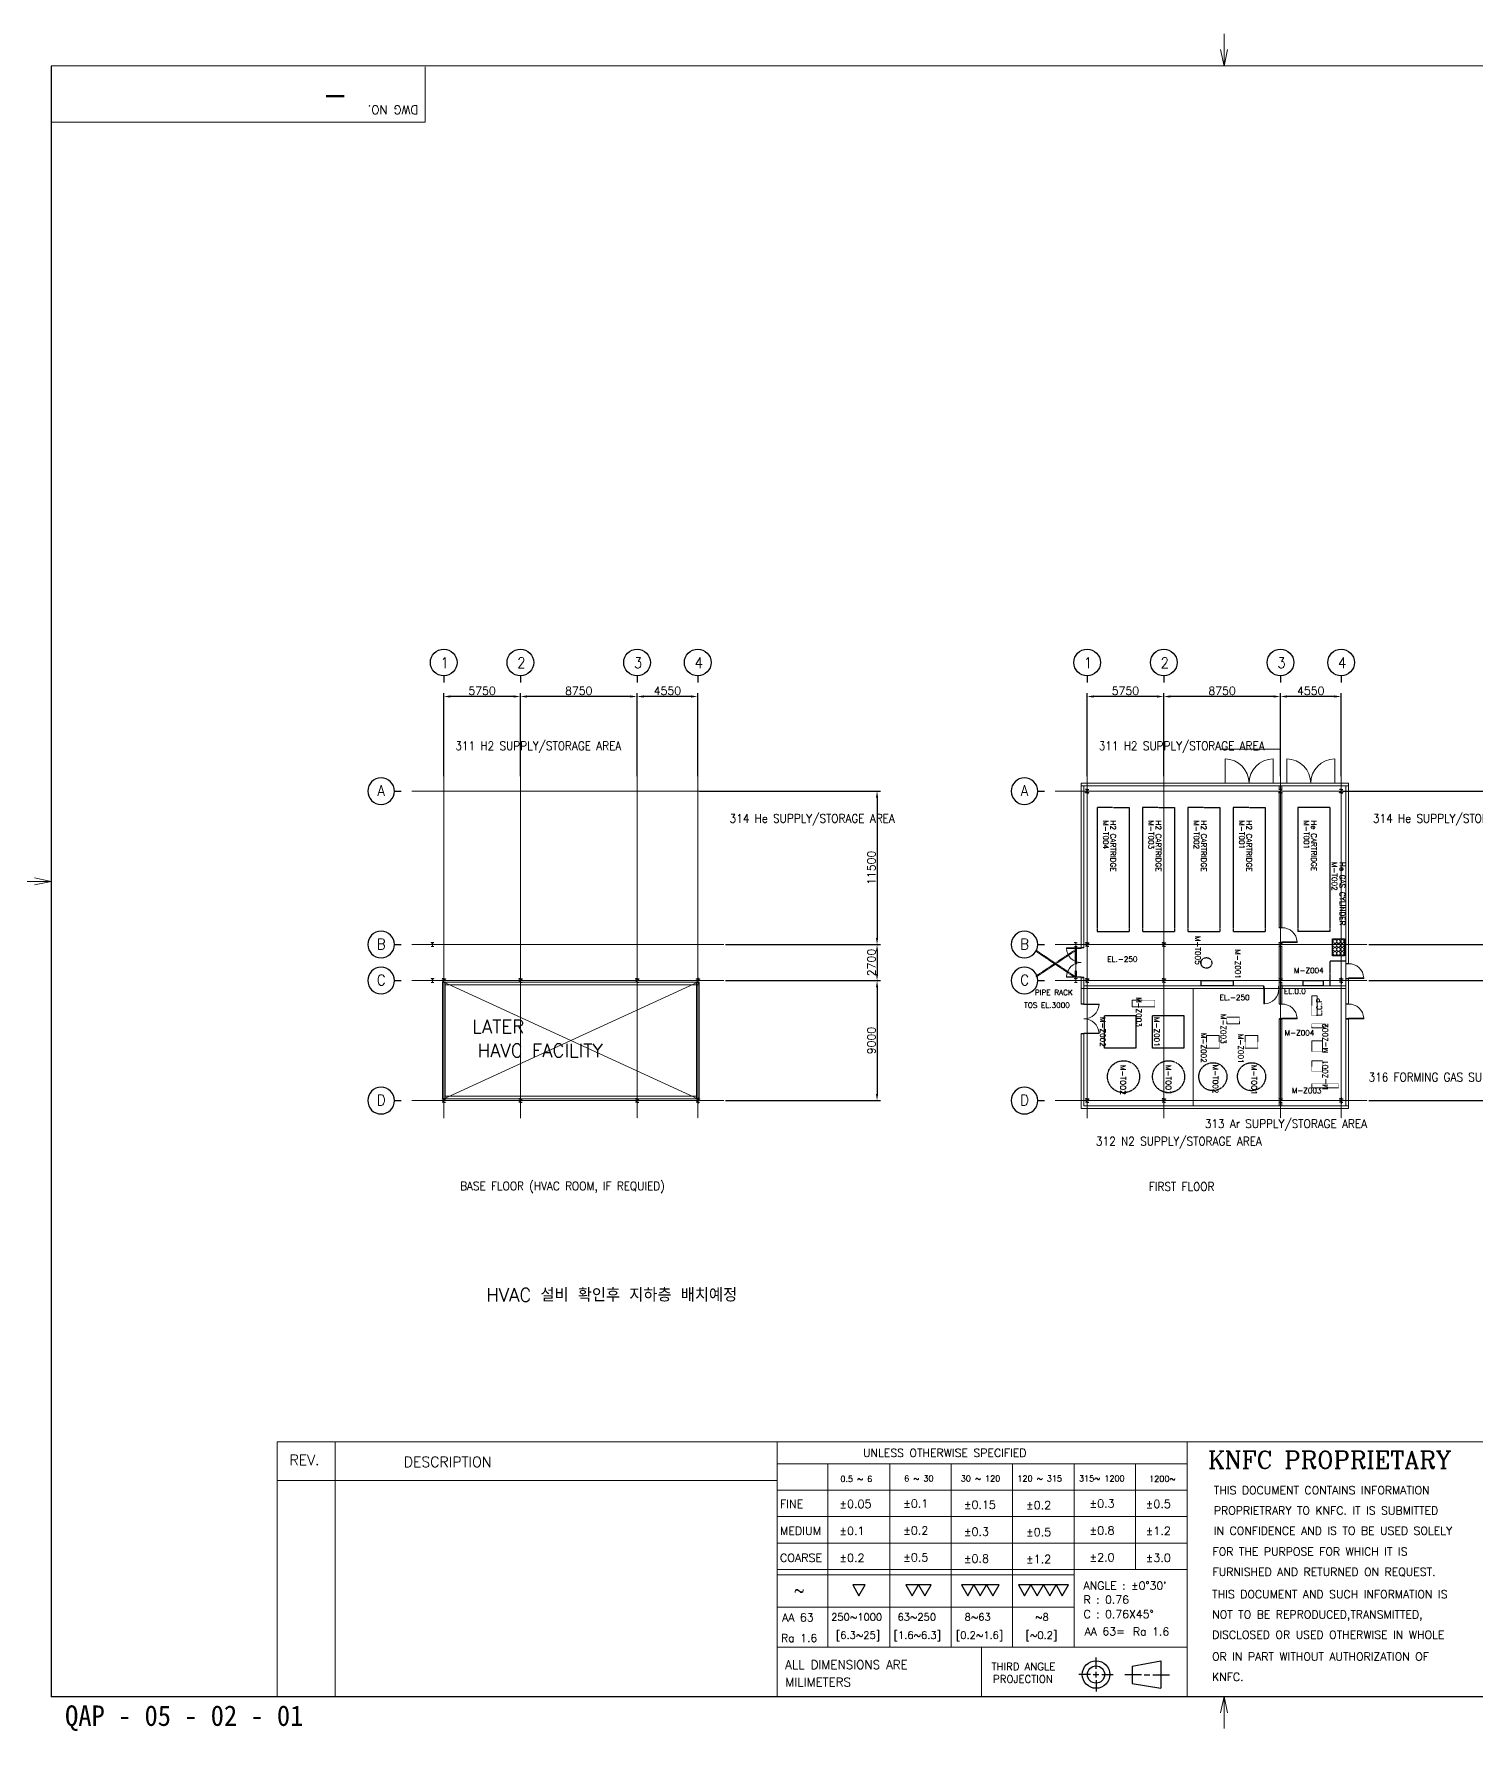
# Model space of a CAD drawing. Extents: x -59767 to 1106559, y -1290 to 1129522.
# Drawn here: x 759995 to 868146, y 1000614 to 1127834 of the extents above; entities that cross this region are included whole.
import ezdxf
from ezdxf.enums import TextEntityAlignment as Align

# ---------------------------------------------------------------- set-up
doc = ezdxf.new("R2010")
doc.units = 0
for name, pattern in [('CENTER', [2, 1.25, -0.25, 0.25, -0.25]), ('HID', [3, 2, -1]), ('HIDDEN', [0.375, 0.25, -0.125]), ('MAT2', [15, 5, -1, 1, -1, 1, -1, 5]), ('PHANTOM', [2.5, 1.25, -0.25, 0.25, -0.25, 0.25, -0.25]), ('PHANTOMX2', [5, 2.5, -0.5, 0.5, -0.5, 0.5, -0.5])]:
    doc.linetypes.add(name, pattern=pattern)
doc.layers.get('0').update_dxf_attribs({"linetype": 'CONTINUOUS', "lineweight": 9})
doc.layers.get('Defpoints').update_dxf_attribs({"linetype": 'CONTINUOUS', "lineweight": 9})
for name, color, linetype in [('1', 2, 'CONTINUOUS'), ('15', 1, 'CONTINUOUS'), ('7', 7, 'CONTINUOUS'), ('ELE', 7, 'CONTINUOUS'), ('HAND', 7, 'PHANTOM'), ('HATCH', 6, 'CONTINUOUS'), ('MARK', 2, 'MAT2'), ('SYMBOL', 7, 'CONTINUOUS'), ('Y', 2, 'CONTINUOUS')]:
    doc.layers.add(name, color=color, linetype=linetype)
for name, color, linetype, lineweight in [('CEN', 1, 'CENTER', 5), ('TEXT', 3, 'CONTINUOUS', 9), ('WALL', 7, 'CONTINUOUS', 9), ('WALL_200', 3, 'CONTINUOUS', 9), ('가상선', 252, 'PHANTOM', 9), ('외형선', 3, 'CONTINUOUS', 9), ('중간선', 5, 'CONTINUOUS', 9), ('치수선', 6, 'CONTINUOUS', 9)]:
    doc.layers.add(name, color=color, linetype=linetype, lineweight=lineweight)
doc.styles.add('ROMANC', font='romanc.shx', dxfattribs={"bigfont": 'whtgtxt.shx'})
doc.styles.add('ROMANS', font='romans.shx', dxfattribs={"bigfont": 'whgtxt.shx'})
doc.styles.get("Standard").update_dxf_attribs({"font": 'romans.shx', "bigfont": 'whtgtxt.shx'})
doc.styles.add('굴림체', font='')
doc.styles.get('굴림체').set_extended_font_data('GulimChe')
doc.dimstyles.new('ISO-25', dxfattribs={"dimscale": 200, "dimtxt": 3, "dimasz": 2.5, "dimexe": 1.25, "dimexo": 0.625, "dimtad": 1, "dimdec": 0, "dimdsep": 46, "dimtxsty": 'Standard', "dimcen": 2.5, "dimadec": 0, "dimazin": 0, "dimtp": 0.1, "dimtm": 0.1, "dimtfac": 0.6, "dimtdec": 0, "dimtmove": 0, "dimatfit": 3, "dimfxl": 1, "dimtvp": 1, "dimtolj": 1, "dimarcsym": 0})

# ---------------------------------------------------------------- blocks, each defined once
blk = doc.blocks.new('H25')
at = {"color": 3}
for p, q in [((-125, 0), (-125, 125)), ((-125, 125), (-111, 125)), ((-125, 0), (-125, -125)), ((-111, 21), (-111, 125)), ((-95, 5), (0, 5)), ((95, 5), (0, 5)), ((111, 21), (111, 125)), ((125, 125), (111, 125)), ((125, 0), (125, 125)), ((125, 0), (125, -125)), ((-125, -125), (-111, -125)), ((-111, -21), (-111, -125)), ((-95, -5), (0, -5)), ((95, -5), (0, -5)), ((111, -21), (111, -125)), ((125, -125), (111, -125))]:
    blk.add_line(p, q, dxfattribs=at)
for centre, start, end in [((-95, 21), 180, 270), ((95, 21), 270, 0), ((-95, -21), 90, 180), ((95, -21), 0, 90)]:
    blk.add_arc(centre, 16, start, end, dxfattribs=at)
blk = doc.blocks.new('BUBBLE')
blk.add_line((0, -600), (0, -900))
blk.add_circle((0, 0), 600)
blk = doc.blocks.new('*D664')
at = {"layer": 'Defpoints', "color": 0}
for p in [(838973, 1078166), (838973, 1072074), (844723, 1072074)]:
    blk.add_point(p, dxfattribs=at)
at = {"layer": '치수선', "color": 0, "lineweight": -2}
for p, q in [((838973, 1072199), (838973, 1078416)), ((844223, 1078166), (839473, 1078166)), ((844723, 1072199), (844723, 1078416))]:
    blk.add_line(p, q, dxfattribs=at)
at = {"layer": '치수선', "color": 0}
for points in [[(839473, 1078250), (839473, 1078083), (838973, 1078166)], [(844223, 1078083), (844223, 1078250), (844723, 1078166)]]:
    blk.add_solid(points, dxfattribs=at)
at = {"layer": '치수선', "color": 0, "insert": (841848, 1078591), "char_height": 600, "attachment_point": 5}
blk.add_mtext('\\A1;5750', dxfattribs=at)
blk = doc.blocks.new('*D665')
at = {"layer": 'Defpoints', "color": 0}
for p in [(844723, 1078166), (844723, 1072074), (853473, 1072074)]:
    blk.add_point(p, dxfattribs=at)
at = {"layer": '치수선', "color": 0, "lineweight": -2}
for p, q in [((844723, 1072199), (844723, 1078416)), ((852973, 1078166), (845223, 1078166)), ((853473, 1072199), (853473, 1078416))]:
    blk.add_line(p, q, dxfattribs=at)
at = {"layer": '치수선', "color": 0}
for points in [[(845223, 1078250), (845223, 1078083), (844723, 1078166)], [(852973, 1078083), (852973, 1078250), (853473, 1078166)]]:
    blk.add_solid(points, dxfattribs=at)
at = {"layer": '치수선', "color": 0, "insert": (849098, 1078591), "char_height": 600, "attachment_point": 5}
blk.add_mtext('\\A1;8750', dxfattribs=at)
blk = doc.blocks.new('*D666')
at = {"layer": 'Defpoints', "color": 0}
for p in [(853473, 1078166), (853473, 1072074), (858023, 1072074)]:
    blk.add_point(p, dxfattribs=at)
at = {"layer": '치수선', "color": 0, "lineweight": -2}
for p, q in [((853473, 1072199), (853473, 1078416)), ((857523, 1078166), (853973, 1078166)), ((858023, 1072199), (858023, 1078416))]:
    blk.add_line(p, q, dxfattribs=at)
at = {"layer": '치수선', "color": 0}
for points in [[(853973, 1078250), (853973, 1078083), (853473, 1078166)], [(857523, 1078083), (857523, 1078250), (858023, 1078166)]]:
    blk.add_solid(points, dxfattribs=at)
at = {"layer": '치수선', "color": 0, "insert": (855748, 1078591), "char_height": 600, "attachment_point": 5}
blk.add_mtext('\\A1;4550', dxfattribs=at)
blk = doc.blocks.new('*D667')
at = {"layer": 'Defpoints', "color": 0}
for p in [(858028, 1071073), (859972, 1059574), (871473, 1059574)]:
    blk.add_point(p, dxfattribs=at)
at = {"layer": '치수선', "color": 0, "lineweight": -2}
for p, q in [((858153, 1071073), (871723, 1071073)), ((871473, 1070573), (871473, 1060074)), ((860097, 1059574), (871723, 1059574))]:
    blk.add_line(p, q, dxfattribs=at)
at = {"layer": '치수선', "color": 0}
for points in [[(871556, 1070573), (871389, 1070573), (871473, 1071073)], [(871389, 1060074), (871556, 1060074), (871473, 1059574)]]:
    blk.add_solid(points, dxfattribs=at)
at = {"layer": '치수선', "color": 0, "insert": (871048, 1065323), "char_height": 600, "attachment_point": 5, "rotation": 90}
blk.add_mtext('\\A1;11500', dxfattribs=at)
blk = doc.blocks.new('*D668')
at = {"layer": 'Defpoints', "color": 0}
for p in [(859972, 1059574), (859972, 1056874), (871473, 1056874)]:
    blk.add_point(p, dxfattribs=at)
at = {"layer": '치수선', "color": 0, "lineweight": -2}
for p, q in [((860097, 1059574), (871723, 1059574)), ((871473, 1059074), (871473, 1057374)), ((860097, 1056874), (871723, 1056874))]:
    blk.add_line(p, q, dxfattribs=at)
at = {"layer": '치수선', "color": 0}
for points in [[(871556, 1059074), (871389, 1059074), (871473, 1059574)], [(871389, 1057374), (871556, 1057374), (871473, 1056874)]]:
    blk.add_solid(points, dxfattribs=at)
at = {"layer": '치수선', "color": 0, "insert": (871048, 1058224), "char_height": 600, "attachment_point": 5, "rotation": 90}
blk.add_mtext('\\A1;2700', dxfattribs=at)
blk = doc.blocks.new('*D669')
at = {"layer": 'Defpoints', "color": 0}
for p in [(859972, 1056874), (859972, 1047873), (871473, 1047873)]:
    blk.add_point(p, dxfattribs=at)
at = {"layer": '치수선', "color": 0, "lineweight": -2}
for p, q in [((860097, 1056874), (871723, 1056874)), ((871473, 1056374), (871473, 1048373)), ((860097, 1047873), (871723, 1047873))]:
    blk.add_line(p, q, dxfattribs=at)
at = {"layer": '치수선', "color": 0}
for points in [[(871556, 1056374), (871389, 1056374), (871473, 1056874)], [(871389, 1048373), (871556, 1048373), (871473, 1047873)]]:
    blk.add_solid(points, dxfattribs=at)
at = {"layer": '치수선', "color": 0, "insert": (871048, 1052373), "char_height": 600, "attachment_point": 5, "rotation": 90}
blk.add_mtext('\\A1;9000', dxfattribs=at)
blk = doc.blocks.new('31')
blk.add_lwpolyline([(0, 0), (1.73, 3), (-1.73, 3)], close=True)
blk = doc.blocks.new('*D676')
at = {"layer": 'Defpoints', "color": 0}
for p in [(790725, 1078166), (790725, 1072074), (796475, 1072074)]:
    blk.add_point(p, dxfattribs=at)
at = {"layer": '치수선', "color": 0, "lineweight": -2}
for p, q in [((790725, 1072199), (790725, 1078416)), ((795975, 1078166), (791225, 1078166)), ((796475, 1072199), (796475, 1078416))]:
    blk.add_line(p, q, dxfattribs=at)
at = {"layer": '치수선', "color": 0}
for points in [[(791225, 1078250), (791225, 1078083), (790725, 1078166)], [(795975, 1078083), (795975, 1078250), (796475, 1078166)]]:
    blk.add_solid(points, dxfattribs=at)
at = {"layer": '치수선', "color": 0, "insert": (793600, 1078591), "char_height": 600, "attachment_point": 5}
blk.add_mtext('\\A1;5750', dxfattribs=at)
blk = doc.blocks.new('*D677')
at = {"layer": 'Defpoints', "color": 0}
for p in [(796475, 1078166), (796475, 1072074), (805225, 1072074)]:
    blk.add_point(p, dxfattribs=at)
at = {"layer": '치수선', "color": 0, "lineweight": -2}
for p, q in [((796475, 1072199), (796475, 1078416)), ((804725, 1078166), (796975, 1078166)), ((805225, 1072199), (805225, 1078416))]:
    blk.add_line(p, q, dxfattribs=at)
at = {"layer": '치수선', "color": 0}
for points in [[(796975, 1078250), (796975, 1078083), (796475, 1078166)], [(804725, 1078083), (804725, 1078250), (805225, 1078166)]]:
    blk.add_solid(points, dxfattribs=at)
at = {"layer": '치수선', "color": 0, "insert": (800850, 1078591), "char_height": 600, "attachment_point": 5}
blk.add_mtext('\\A1;8750', dxfattribs=at)
blk = doc.blocks.new('*D678')
at = {"layer": 'Defpoints', "color": 0}
for p in [(805225, 1078166), (805225, 1072074), (809775, 1072074)]:
    blk.add_point(p, dxfattribs=at)
at = {"layer": '치수선', "color": 0, "lineweight": -2}
for p, q in [((805225, 1072199), (805225, 1078416)), ((809275, 1078166), (805725, 1078166)), ((809775, 1072199), (809775, 1078416))]:
    blk.add_line(p, q, dxfattribs=at)
at = {"layer": '치수선', "color": 0}
for points in [[(805725, 1078250), (805725, 1078083), (805225, 1078166)], [(809275, 1078083), (809275, 1078250), (809775, 1078166)]]:
    blk.add_solid(points, dxfattribs=at)
at = {"layer": '치수선', "color": 0, "insert": (807500, 1078591), "char_height": 600, "attachment_point": 5}
blk.add_mtext('\\A1;4550', dxfattribs=at)
blk = doc.blocks.new('*D679')
at = {"layer": 'Defpoints', "color": 0}
for p in [(809780, 1071073), (811724, 1059574), (823224, 1059574)]:
    blk.add_point(p, dxfattribs=at)
at = {"layer": '치수선', "color": 0, "lineweight": -2}
for p, q in [((809905, 1071073), (823474, 1071073)), ((823224, 1070573), (823224, 1060074)), ((811849, 1059574), (823474, 1059574))]:
    blk.add_line(p, q, dxfattribs=at)
at = {"layer": '치수선', "color": 0}
for points in [[(823308, 1070573), (823141, 1070573), (823224, 1071073)], [(823141, 1060074), (823308, 1060074), (823224, 1059574)]]:
    blk.add_solid(points, dxfattribs=at)
at = {"layer": '치수선', "color": 0, "insert": (822799, 1065323), "char_height": 600, "attachment_point": 5, "rotation": 90}
blk.add_mtext('\\A1;11500', dxfattribs=at)
blk = doc.blocks.new('*D680')
at = {"layer": 'Defpoints', "color": 0}
for p in [(811724, 1059574), (811724, 1056874), (823224, 1056874)]:
    blk.add_point(p, dxfattribs=at)
at = {"layer": '치수선', "color": 0, "lineweight": -2}
for p, q in [((811849, 1059574), (823474, 1059574)), ((823224, 1059074), (823224, 1057374)), ((811849, 1056874), (823474, 1056874))]:
    blk.add_line(p, q, dxfattribs=at)
at = {"layer": '치수선', "color": 0}
for points in [[(823308, 1059074), (823141, 1059074), (823224, 1059574)], [(823141, 1057374), (823308, 1057374), (823224, 1056874)]]:
    blk.add_solid(points, dxfattribs=at)
at = {"layer": '치수선', "color": 0, "insert": (822799, 1058224), "char_height": 600, "attachment_point": 5, "rotation": 90}
blk.add_mtext('\\A1;2700', dxfattribs=at)
blk = doc.blocks.new('*D681')
at = {"layer": 'Defpoints', "color": 0}
for p in [(811724, 1056874), (811724, 1047873), (823224, 1047873)]:
    blk.add_point(p, dxfattribs=at)
at = {"layer": '치수선', "color": 0, "lineweight": -2}
for p, q in [((811849, 1056874), (823474, 1056874)), ((823224, 1056374), (823224, 1048373)), ((811849, 1047873), (823474, 1047873))]:
    blk.add_line(p, q, dxfattribs=at)
at = {"layer": '치수선', "color": 0}
for points in [[(823308, 1056374), (823141, 1056374), (823224, 1056874)], [(823141, 1048373), (823308, 1048373), (823224, 1047873)]]:
    blk.add_solid(points, dxfattribs=at)
at = {"layer": '치수선', "color": 0, "insert": (822799, 1052373), "char_height": 600, "attachment_point": 5, "rotation": 90}
blk.add_mtext('\\A1;9000', dxfattribs=at)

msp = doc.modelspace()

# ---------------------------------------------------------------- linework, layer by layer
for p, q in [((849245.9, 1125430.7), (849245.9, 1127834.1)), ((761288, 1064304.8), (758884.6, 1064304.8)), ((815725.1, 1009910.7), (837999.6, 1009910.7)), ((849245.9, 1003216.7), (849245.9, 1000813.3))]:
    msp.add_line(p, q)
at = {"linetype": 'Continuous'}
for p, q in [((849245.9, 1125430.7), (848987.1, 1126676.8)), ((849245.9, 1125430.7), (849504.6, 1126676.8)), ((789342.6, 1125378), (789342.6, 1121215.3)), ((761288, 1121215.3), (789342.6, 1121215.3)), ((761288, 1064304.8), (760041.9, 1064563.5)), ((761288, 1064304.8), (760041.9, 1064046)), ((778234.4, 1022294.8), (778234.4, 1003253.5)), ((778234.4, 1022294.8), (937090.3, 1022294.8)), ((782586.7, 1022294.8), (782586.7, 1003253.5)), ((815725.1, 1022294.8), (815725.1, 1003253.5)), ((846470.8, 1022294.8), (846470.8, 1003253.5)), ((815725.1, 1020654), (846470.8, 1020654)), ((819539.6, 1020654), (819539.6, 1006909.1)), ((824174, 1020654), (824174, 1006909.1)), ((828782.5, 1020654), (828782.5, 1006909.1)), ((833391.1, 1020654), (833391.1, 1006909.1)), ((837999.6, 1020654), (837999.6, 1006909.1)), ((842608.2, 1020654), (842608.2, 1012727.3)), ((778234.4, 1019393.7), (815725.1, 1019393.7)), ((815725.1, 1018672.3), (846470.8, 1018672.3)), ((815725.1, 1016690.6), (846470.8, 1016690.6)), ((815725.1, 1014709), (846470.8, 1014709)), ((815725.1, 1012727.3), (846470.8, 1012727.3)), ((815725.1, 1012337), (837999.6, 1012337)), ((815725.1, 1006909.1), (846470.8, 1006909.1)), ((831055.8, 1006909.1), (831055.8, 1003253.5)), ((849245.9, 1003216.7), (848987.1, 1001970.5)), ((849245.9, 1003216.7), (849504.6, 1001970.5))]:
    msp.add_line(p, q, dxfattribs=at)
at = {"color": 6, "linetype": 'PHANTOMX2'}
for p, q in [((849459.6, 1054141.4), (849459.6, 1053641.4)), ((849459.6, 1054141.4), (850409.6, 1054141.4)), ((849459.6, 1053641.4), (850409.6, 1053641.4)), ((850409.6, 1054141.4), (850409.6, 1053641.4)), ((847934.2, 1052291.4), (847934.2, 1052766.4)), ((848884.2, 1052766.4), (847934.2, 1052766.4)), ((847934.2, 1052291.4), (847934.2, 1051816.4)), ((848884.2, 1052291.4), (848884.2, 1052766.4)), ((848884.2, 1052291.4), (848884.2, 1051816.4)), ((850834.2, 1052291.4), (850834.2, 1052766.4)), ((850834.2, 1052766.4), (851784.2, 1052766.4)), ((850834.2, 1052291.4), (850834.2, 1051816.4)), ((851784.2, 1052291.4), (851784.2, 1052766.4)), ((851784.2, 1052291.4), (851784.2, 1051816.4)), ((848884.2, 1051816.4), (847934.2, 1051816.4)), ((850834.2, 1051816.4), (851784.2, 1051816.4))]:
    msp.add_line(p, q, dxfattribs=at)
for points in [[(844049.3, 1055404), (844049.3, 1054904), (842349.3, 1054904), (842349.3, 1055404)], [(855834.9, 1055726.8), (856234.9, 1055726.8), (856234.9, 1054226.8), (855834.9, 1054226.8)], [(856834.9, 1053334.6), (856834.9, 1053634.6), (855834.9, 1053634.6), (855834.9, 1053334.6)], [(856634.9, 1052346.1), (856634.9, 1051546.1), (855834.9, 1051546.1), (855834.9, 1052346.1)], [(856634.9, 1050846.1), (856634.9, 1050046.1), (855834.9, 1050046.1), (855834.9, 1050846.1)], [(857834.9, 1048831.5), (857834.9, 1049131.5), (855834.9, 1049131.5), (855834.9, 1048831.5)]]:
    msp.add_lwpolyline(points, close=True, dxfattribs=at)
for centre in [(857559.1, 1059809.6), (857829.1, 1059809.6), (858099.1, 1059809.6), (857559.1, 1059509.6), (857559.1, 1059209.6), (857559.1, 1058909.6), (857829.1, 1059509.6), (857829.1, 1059209.6), (857829.1, 1058909.6), (858099.1, 1059509.6), (858099.1, 1059209.6), (858099.1, 1058909.6)]:
    msp.add_circle(centre, 135, dxfattribs=at)
at = {"layer": '1'}
for p, q in [((839646.2, 1005278.2), (839646.2, 1006131.2)), ((839646.2, 1004638.4), (839646.2, 1005064.9)), ((839219.7, 1004851.6), (838366.6, 1004851.6)), ((839432.9, 1004851.6), (839859.5, 1004851.6)), ((839646.2, 1004425.1), (839646.2, 1003572.1)), ((840072.7, 1004851.6), (840925.8, 1004851.6)), ((843050.3, 1004823), (841800.9, 1004823)), ((843263.6, 1004823), (843690.1, 1004823)), ((843903.4, 1004823), (845166.1, 1004823))]:
    msp.add_line(p, q, dxfattribs=at)
at = {"layer": '1', "linetype": 'Continuous'}
for p, q in [((842359, 1005470.7), (844518, 1005883.2)), ((842359, 1005470.7), (842359, 1004175.3)), ((844518, 1005883.2), (844518, 1003820.1)), ((842359, 1004175.3), (844518, 1003820.1))]:
    msp.add_line(p, q, dxfattribs=at)
for radius in [1031.5, 647.7]:
    msp.add_circle((839646.2, 1004851.6), radius, dxfattribs=at)
at = {"layer": '15'}
for p, q in [((937203.7, 1125443.3), (761288, 1125418.1)), ((761288, 1125418.1), (761288, 1003191.5)), ((761288, 1003216.7), (937203.7, 1003216.7))]:
    msp.add_line(p, q, dxfattribs=at)
at = {"layer": 'CEN'}
for p, q in [((790725.2, 1074215.3), (790725.2, 1046565.6)), ((796475.2, 1074215.3), (796475.2, 1046565.6)), ((805225.2, 1074215.8), (805225.2, 1046566.2)), ((809775.2, 1074215.8), (809775.2, 1046566.2)), ((838973.5, 1074215.3), (838973.5, 1046565.6)), ((844723.5, 1074215.3), (844723.5, 1046565.6)), ((853473.5, 1074215.8), (853473.5, 1046566.2)), ((858023.5, 1074215.8), (858023.5, 1046566.2)), ((790725.2, 1071373.4), (790725.2, 1070773.7)), ((838973.5, 1071373.4), (838973.5, 1070773.7)), ((811724, 1071073.5), (788330.6, 1071073.5)), ((859972.2, 1071073.5), (836578.9, 1071073.5)), ((838723.5, 1059998.4), (838723.5, 1059330.5)), ((838973.5, 1059873.4), (838973.5, 1059273.7)), ((844723.5, 1059873.4), (844723.5, 1059273.7)), ((811724, 1059573.5), (788330.6, 1059573.5)), ((859972.2, 1059573.5), (836578.9, 1059573.5)), ((811724, 1056873.5), (788330.6, 1056873.5)), ((796475.2, 1057114.8), (796475.2, 1056633.3)), ((805225.2, 1057115.4), (805225.2, 1056633.8)), ((859972.2, 1056873.5), (836578.9, 1056873.5)), ((844723.5, 1057114.8), (844723.5, 1056633.3)), ((853473.5, 1057115.4), (853473.5, 1056633.8)), ((811724, 1047873.4), (788330.6, 1047873.4)), ((796475.2, 1048114.7), (796475.2, 1047633.1)), ((859972.2, 1047873.4), (836578.9, 1047873.4)), ((844723.5, 1048114.7), (844723.5, 1047633.1))]:
    msp.add_line(p, q, dxfattribs=at)
at = {"layer": 'HAND', "color": 6, "linetype": 'HID'}
for p, q in [((857173.5, 1058317.1), (857173.5, 1056473.4)), ((858373.5, 1058317.1), (857173.5, 1058317.1)), ((809775.2, 1057114.8), (809775.2, 1056633.3)), ((853573.5, 1056473.4), (853573.5, 1056273.4)), ((858023.5, 1057114.8), (858023.5, 1056633.3)), ((809775.2, 1048114.7), (809775.2, 1047633.1)), ((858023.5, 1048114.7), (858023.5, 1047633.1))]:
    msp.add_line(p, q, dxfattribs=at)
at = {"layer": 'HATCH', "ltscale": 0.5}
msp.add_lwpolyline([(858285, 1060003.3), (858285, 1058718.5), (857385.9, 1058718.5), (857385.9, 1060003.3)], close=True, dxfattribs=at)
at = {"layer": 'MARK', "color": 6}
for p, q in [((853573.5, 1071198.4), (853373.5, 1071198.4)), ((839723.5, 1069848.4), (839723.5, 1060548.4)), ((840923.5, 1069848.4), (839723.5, 1069848.4)), ((840923.5, 1069848.4), (842123.5, 1069848.4)), ((842123.5, 1069848.4), (842123.5, 1060548.4)), ((843123.5, 1069848.4), (843123.5, 1060548.4)), ((844323.5, 1069848.4), (843123.5, 1069848.4)), ((844323.5, 1069848.4), (845523.5, 1069848.4)), ((845523.5, 1069848.4), (845523.5, 1060548.4)), ((846523.5, 1069848.4), (846523.5, 1060548.4)), ((847723.5, 1069848.4), (846523.5, 1069848.4)), ((847723.5, 1069848.4), (848923.5, 1069848.4)), ((848923.5, 1069848.4), (848923.5, 1060548.4)), ((849923.5, 1069848.4), (849923.5, 1060548.4)), ((851123.5, 1069848.4), (849923.5, 1069848.4)), ((851123.5, 1069848.4), (852323.5, 1069848.4)), ((852323.5, 1069848.4), (852323.5, 1060548.4)), ((857181, 1069848.4), (854781, 1069848.4)), ((854781, 1069848.4), (854781, 1060548.4)), ((857181, 1069848.4), (857181, 1060548.4)), ((839723.5, 1060548.4), (842123.5, 1060548.4)), ((843123.5, 1060548.4), (845523.5, 1060548.4)), ((846523.5, 1060548.4), (848923.5, 1060548.4)), ((849923.5, 1060548.4), (852323.5, 1060548.4)), ((857181, 1060548.4), (854781, 1060548.4))]:
    msp.add_line(p, q, dxfattribs=at)
for points in [[(849940, 1056873.4), (849940, 1056473.4), (847540, 1056473.4), (847540, 1056873.4)], [(856677.2, 1056873.4), (856677.2, 1056473.4), (855177.2, 1056473.4), (855177.2, 1056873.4)], [(842627.9, 1054266.4), (842627.9, 1051816.4), (840287.9, 1051816.4), (840287.9, 1054266.4)], [(846224.5, 1054266.4), (846224.5, 1051816.4), (843884.5, 1051816.4), (843884.5, 1054266.4)]]:
    msp.add_lwpolyline(points, close=True, dxfattribs=at)
for centre, radius in [((847923.5, 1058193.8), 400), ((841708, 1049666.9), 1200), ((845087.6, 1049666.9), 1200), ((848409.2, 1049666.9), 1050), ((851309.2, 1049666.9), 1050)]:
    msp.add_circle(centre, radius, dxfattribs=at)
at = {"layer": 'WALL', "color": 0}
for p, q in [((853553.5, 1060861.9), (853393.5, 1060861.9)), ((853573.5, 1059766.9), (854723.5, 1059766.9)), ((853573.5, 1059726.9), (853573.5, 1059766.9)), ((854723.5, 1059726.9), (854723.5, 1059766.9)), ((838523.5, 1059323.5), (837423.5, 1059323.5)), ((837423.5, 1059323.5), (837423.5, 1059283.5)), ((838523.5, 1059283.5), (837423.5, 1059283.5)), ((838523.5, 1059283.5), (838523.5, 1059323.5)), ((838543.5, 1059358.5), (838703.5, 1059358.5)), ((853553.5, 1059698.9), (853393.5, 1059698.9)), ((853573.5, 1059726.9), (854723.5, 1059726.9)), ((858553.5, 1058161.4), (858393.5, 1058161.4)), ((837423.5, 1057123.5), (837423.5, 1057163.5)), ((838523.5, 1057163.5), (837423.5, 1057163.5)), ((838523.5, 1057123.5), (837423.5, 1057123.5)), ((838523.5, 1057116.5), (838523.5, 1057163.5)), ((838543.5, 1057088.5), (838703.5, 1057088.5)), ((852210.5, 1056293.4), (852210.5, 1056453.4)), ((852238.5, 1056273.4), (852238.5, 1055123.4)), ((852238.5, 1056273.4), (852278.5, 1056273.4)), ((852278.5, 1056273.4), (852278.5, 1055123.4)), ((853373.5, 1056293.4), (853373.5, 1056453.4)), ((858553.5, 1056998.4), (858393.5, 1056998.4)), ((858573.5, 1057066.4), (859723.5, 1057066.4)), ((858573.5, 1057026.4), (858573.5, 1057066.4)), ((858573.5, 1057026.4), (859723.5, 1057026.4)), ((859723.5, 1057026.4), (859723.5, 1057066.4)), ((838703.5, 1055140.7), (838543.5, 1055140.7)), ((838723.5, 1055112.7), (839873.5, 1055112.7)), ((838723.5, 1055072.7), (838723.5, 1055112.7)), ((838723.5, 1055072.7), (839873.5, 1055072.7)), ((839873.5, 1055072.7), (839873.5, 1055112.7)), ((852238.5, 1055123.4), (852278.5, 1055123.4)), ((853553.5, 1055140.7), (853393.5, 1055140.7)), ((858553.5, 1055140.7, 0.2), (858393.5, 1055140.7, 0.2)), ((853553.5, 1053977.7), (853393.5, 1053977.7)), ((853573.5, 1054045.7), (854723.5, 1054045.7)), ((853573.5, 1054005.7), (853573.5, 1054045.7)), ((853573.5, 1054005.7), (854723.5, 1054005.7)), ((854723.5, 1054005.7), (854723.5, 1054045.7)), ((858553.5, 1053977.7, 0.2), (858393.5, 1053977.7, 0.2)), ((858573.5, 1054045.7, 0.2), (859723.5, 1054045.7, 0.2)), ((858573.5, 1054005.7, 0.2), (858573.5, 1054045.7, 0.2)), ((858573.5, 1054005.7, 0.2), (859723.5, 1054005.7, 0.2)), ((859723.5, 1054005.7, 0.2), (859723.5, 1054045.7, 0.2)), ((838703.5, 1052870.7), (838543.5, 1052870.7)), ((838723.5, 1052938.7), (839873.5, 1052938.7)), ((838723.5, 1052898.7), (838723.5, 1052938.7)), ((838723.5, 1052898.7), (839873.5, 1052898.7)), ((839873.5, 1052898.7), (839873.5, 1052938.7))]:
    msp.add_line(p, q, dxfattribs=at)
for points in [[(853573.5, 1060861.9), (853373.5, 1060861.9), (853373.5, 1060833.9), (853413.5, 1060833.9), (853413.5, 1060821.9), (853533.5, 1060821.9), (853533.5, 1060833.9), (853573.5, 1060833.9)], [(838523.5, 1059358.5), (838723.5, 1059358.5), (838723.5, 1059330.5), (838683.5, 1059330.5), (838683.5, 1059318.5), (838563.5, 1059318.5), (838563.5, 1059330.5), (838523.5, 1059330.5)], [(853573.5, 1059698.9), (853373.5, 1059698.9), (853373.5, 1059726.9), (853413.5, 1059726.9), (853413.5, 1059738.9), (853533.5, 1059738.9), (853533.5, 1059726.9), (853573.5, 1059726.9)], [(858573.5, 1058161.4), (858373.5, 1058161.4), (858373.5, 1058133.4), (858413.5, 1058133.4), (858413.5, 1058121.4), (858533.5, 1058121.4), (858533.5, 1058133.4), (858573.5, 1058133.4)], [(838523.5, 1057088.5), (838723.5, 1057088.5), (838723.5, 1057116.5), (838683.5, 1057116.5), (838683.5, 1057128.5), (838563.5, 1057128.5), (838563.5, 1057116.5), (838523.5, 1057116.5)], [(852210.5, 1056273.4), (852210.5, 1056473.4), (852238.5, 1056473.4), (852238.5, 1056433.4), (852250.5, 1056433.4), (852250.5, 1056313.4), (852238.5, 1056313.4), (852238.5, 1056273.4)], [(853373.5, 1056273.4), (853373.5, 1056473.4), (853345.5, 1056473.4), (853345.5, 1056433.4), (853333.5, 1056433.4), (853333.5, 1056313.4), (853345.5, 1056313.4), (853345.5, 1056273.4)], [(858573.5, 1056998.4), (858373.5, 1056998.4), (858373.5, 1057026.4), (858413.5, 1057026.4), (858413.5, 1057038.4), (858533.5, 1057038.4), (858533.5, 1057026.4), (858573.5, 1057026.4)], [(838723.5, 1055140.7), (838523.5, 1055140.7), (838523.5, 1055112.7), (838563.5, 1055112.7), (838563.5, 1055100.7), (838683.5, 1055100.7), (838683.5, 1055112.7), (838723.5, 1055112.7)], [(853573.5, 1055140.7), (853373.5, 1055140.7), (853373.5, 1055112.7), (853413.5, 1055112.7), (853413.5, 1055100.7), (853533.5, 1055100.7), (853533.5, 1055112.7), (853573.5, 1055112.7)], [(853573.5, 1053977.7), (853373.5, 1053977.7), (853373.5, 1054005.7), (853413.5, 1054005.7), (853413.5, 1054017.7), (853533.5, 1054017.7), (853533.5, 1054005.7), (853573.5, 1054005.7)], [(838723.5, 1052870.7), (838523.5, 1052870.7), (838523.5, 1052898.7), (838563.5, 1052898.7), (838563.5, 1052910.7), (838683.5, 1052910.7), (838683.5, 1052898.7), (838723.5, 1052898.7)]]:
    msp.add_lwpolyline(points, close=True, dxfattribs=at)
at = {"layer": 'WALL', "color": 0, "elevation": 0.2}
for points in [[(858573.5, 1055140.7), (858373.5, 1055140.7), (858373.5, 1055112.7), (858413.5, 1055112.7), (858413.5, 1055100.7), (858533.5, 1055100.7), (858533.5, 1055112.7), (858573.5, 1055112.7)], [(858573.5, 1053977.7), (858373.5, 1053977.7), (858373.5, 1054005.7), (858413.5, 1054005.7), (858413.5, 1054017.7), (858533.5, 1054017.7), (858533.5, 1054005.7), (858573.5, 1054005.7)]]:
    msp.add_lwpolyline(points, close=True, dxfattribs=at)
at = {"layer": 'WALL', "color": 0}
for centre, radius, start, end in [((853610.1, 1059720.9), 1113.6, 2.365258, 91.886658), ((838523.5, 1059323.5), 1100, 182.083942, 270), ((838523.5, 1057123.5), 1100, 90, 177.916058), ((858610.1, 1057020.4), 1113.6, 2.365258, 91.886658), ((852232.5, 1056236.7), 1113.6, 272.365258, 1.886658), ((838760.1, 1055118.7), 1113.6, 268.113342, 357.634742), ((853610.1, 1053999.8), 1113.6, 2.365258, 91.886658), ((858610.1, 1053999.8, 0.2), 1113.6, 2.365258, 91.886658), ((838760.1, 1052892.8), 1113.6, 2.365258, 91.886658)]:
    msp.add_arc(centre, radius, start, end, dxfattribs=at)
at = {"layer": 'WALL_200', "ltscale": 0.5}
for p, q in [((849323.5, 1071663.8), (849323.5, 1073492.3)), ((852923.5, 1073492.3), (852923.5, 1071663.8)), ((853948.5, 1071663.8), (853948.5, 1073492.3)), ((857548.5, 1071663.8), (857548.5, 1073492.3)), ((858573.5, 1071663.8), (838523.5, 1071663.8)), ((838523.5, 1071473.4), (838523.5, 1071663.8)), ((838523.5, 1071473.4), (838523.5, 1059283.5)), ((838523.5, 1071473.4), (858573.5, 1071473.4)), ((838723.5, 1071473.4), (838723.5, 1059330.5)), ((853373.5, 1071198.4), (853373.5, 1071473.4)), ((853573.5, 1071198.4), (853573.5, 1071473.4)), ((858373.5, 1071473.4), (858373.5, 1058161.4, -1)), ((858573.5, 1071473.4), (858573.5, 1071663.8)), ((858573.5, 1071498.4), (858573.5, 1058161.4, -1)), ((853373.5, 1070948.4, -1), (853373.5, 1060833.9, 0)), ((853573.5, 1070948.4, -1), (853573.5, 1060833.9, 0)), ((853373.5, 1059448.9, -1), (853373.5, 1056998.9, -0.4)), ((853573.5, 1059448.9, -1), (853573.5, 1056998.9, -0.4)), ((790630.2, 1056748.4, 0.2), (790630.2, 1047998.2, 0.2)), ((809880.2, 1056748.4, -1.4), (790830.2, 1056748.4, 0)), ((790830.2, 1056748.4, 0.2), (790830.2, 1047998.2, 0.2)), ((809880.2, 1056548.4, -1.4), (790830.2, 1056548.4, 0)), ((809680.2, 1056748.4, 0.2), (809680.2, 1047998.2, 0.2)), ((809880.2, 1056748.4, 0.2), (809880.2, 1047998.2, 0.2)), ((838523.5, 1057073.4), (838523.5, 1056273.4)), ((852265.9, 1056273.4), (838523.5, 1056273.4)), ((838523.5, 1055112.7), (838523.5, 1056273.4)), ((838723.5, 1056273.4), (838723.5, 1057088.5)), ((852238.5, 1056473.4, -1), (838723.5, 1056473.4)), ((838723.5, 1055112.7), (838723.5, 1056273.4)), ((853373.5, 1056748.9, -0.4), (853373.5, 1055112.7)), ((853573.5, 1056748.9, -0.4), (853573.5, 1055112.7)), ((858373.5, 1056473.4, -1), (853573.5, 1056473.4)), ((858373.5, 1056273.4), (853573.5, 1056273.4)), ((858373.5, 1057026.4), (858373.5, 1055112.7)), ((858573.5, 1056998.4, -1), (858573.5, 1055112.7, -0.8)), ((853373.5, 1054005.7), (853373.5, 1047998.7)), ((853573.5, 1054045.7), (853573.5, 1047998.7)), ((858373.5, 1054005.7), (858373.5, 1047473.2)), ((858573.5, 1054045.7, -0.7), (858573.5, 1047273.2)), ((838523.5, 1047273.2), (838523.5, 1052898.7)), ((838723.5, 1047473.2), (838723.5, 1052938.7)), ((809680.2, 1048198.2, -1.4), (790830.2, 1048198.2, 0)), ((809650.2, 1047998.2, -1.4), (790830.2, 1047998.2, 0)), ((858573.5, 1047273.2), (838523.5, 1047273.2)), ((858573.5, 1047473.2), (838723.5, 1047473.2)), ((853373.5, 1047748.7), (853373.5, 1047473.2)), ((853573.5, 1047748.7), (853573.5, 1047473.2))]:
    msp.add_line(p, q, dxfattribs=at)
for centre, start, end in [((849294.7, 1071663.8), 0, 89.099825), ((852952.2, 1071663.8), 90.900175, 180), ((853919.7, 1071663.8), 0, 89.099825), ((857577.2, 1071663.8), 90.900175, 180)]:
    msp.add_arc(centre, 1828.7, start, end, dxfattribs=at)
at = {"layer": '가상선', "color": 2, "lineweight": 9}
for p, q in [((786937.2, 1059123.5), (786895.4, 1059061.3)), ((835143.6, 1057215.8), (837986, 1059123.5)), ((835185.4, 1059123.5), (835143.6, 1059061.3)), ((836518.4, 1058138.5), (835143.6, 1059061.3)), ((836524.7, 1058142.8), (835147.5, 1059067.1)), ((835181.5, 1057159.4), (838023.9, 1059067.1)), ((836585.7, 1058183.7), (835185.4, 1059123.5)), ((835185.4, 1057153.5), (838027.8, 1059061.3)), ((837986, 1059123.5), (838027.8, 1059061.3)), ((838073.5, 1057023.5), (838073.5, 1059423.5)), ((838120.5, 1057023.5), (838120.5, 1059423.5)), ((838126.5, 1057023.5), (838126.5, 1059423.5)), ((838173.5, 1057023.5), (838173.5, 1059423.5)), ((835185.4, 1057153.5), (835143.6, 1057215.8)), ((837986, 1057153.5), (836585.7, 1058093.4)), ((837989.9, 1057159.4), (836592, 1058097.6)), ((838027.8, 1057215.8), (836653, 1058138.5)), ((837986, 1057153.5), (838027.8, 1057215.8))]:
    msp.add_line(p, q, dxfattribs=at)
for points in [[(789897.7, 1059709.5), (789975.2, 1059709.5), (789975.2, 1059723.5), (789775.2, 1059723.5), (789775.2, 1059709.5), (789852.7, 1059709.5, -0.41421356), (789870.7, 1059691.5), (789870.7, 1059455.5, -0.41421356), (789852.7, 1059437.5), (789775.2, 1059437.5), (789775.2, 1059423.5), (789975.2, 1059423.5), (789975.2, 1059437.5), (789897.7, 1059437.5, -0.41421356), (789879.7, 1059455.5), (789879.7, 1059691.5, -0.41421356)], [(838146, 1059709.5), (838223.5, 1059709.5), (838223.5, 1059723.5), (838023.5, 1059723.5), (838023.5, 1059709.5), (838101, 1059709.5, -0.41421356), (838119, 1059691.5), (838119, 1059455.5, -0.41421356), (838101, 1059437.5), (838023.5, 1059437.5), (838023.5, 1059423.5), (838223.5, 1059423.5), (838223.5, 1059437.5), (838146, 1059437.5, -0.41421356), (838128, 1059455.5), (838128, 1059691.5, -0.41421356)], [(789897.7, 1056737.5), (789975.2, 1056737.5), (789975.2, 1056723.5), (789775.2, 1056723.5), (789775.2, 1056737.5), (789852.7, 1056737.5, 0.41421356), (789870.7, 1056755.5), (789870.7, 1056991.5, 0.41421356), (789852.7, 1057009.5), (789775.2, 1057009.5), (789775.2, 1057023.5), (789975.2, 1057023.5), (789975.2, 1057009.5), (789897.7, 1057009.5, 0.41421356), (789879.7, 1056991.5), (789879.7, 1056755.5, 0.41421356)], [(838146, 1056737.5), (838223.5, 1056737.5), (838223.5, 1056723.5), (838023.5, 1056723.5), (838023.5, 1056737.5), (838101, 1056737.5, 0.41421356), (838119, 1056755.5), (838119, 1056991.5, 0.41421356), (838101, 1057009.5), (838023.5, 1057009.5), (838023.5, 1057023.5), (838223.5, 1057023.5), (838223.5, 1057009.5), (838146, 1057009.5, 0.41421356), (838128, 1056991.5), (838128, 1056755.5, 0.41421356)]]:
    msp.add_lwpolyline(points, format="xyb", close=True, dxfattribs=at)
at = {"layer": '중간선', "color": 2}
for p, q in [((853473.5, 1074215.8), (848923.5, 1074215.8)), ((809775.2, 1056748.4), (790725.2, 1047998.2)), ((790725.2, 1056748.4), (809775.2, 1047998.2))]:
    msp.add_line(p, q, dxfattribs=at)
at = {"layer": '중간선', "color": 2, "linetype": 'HIDDEN', "ltscale": 1.5}
for points in [[(853473.5, 1071473.4), (858373.5, 1071473.4), (858373.5, 1056473.4), (853473.5, 1056473.4)], [(846923.6, 1047473.2), (838973.5, 1047473.2), (838973.5, 1056273.4), (846923.6, 1056273.4)], [(853473.5, 1047473.2), (846923.6, 1047473.2), (846923.6, 1056273.4), (853473.5, 1056273.4)], [(853473.5, 1056273.4), (858373.5, 1056273.4), (858373.5, 1047473.2), (853473.5, 1047473.2)]]:
    msp.add_lwpolyline(points, close=True, dxfattribs=at)

# ---------------------------------------------------------------- block references
at = {"layer": '1', "xscale": 272.0180361076714, "yscale": 272.0180361076714, "zscale": 272.0180361076714}
for p in [(821868.7, 1010761.1), (825864.2, 1010761.1), (826806.5, 1010761.1), (830021.7, 1010761.1), (830964, 1010761.1), (831906.3, 1010761.1), (834291.8, 1010761.1), (835234.1, 1010761.1), (836176.4, 1010761.1), (837118.7, 1010761.1)]:
    msp.add_blockref('31', p, dxfattribs=at)
at = {"layer": '7', "color": 7, "xscale": 1.666666666627862, "yscale": 1.666666666627862, "zscale": 1.666666666627862}
for p in [(790725.2, 1080716.3), (796475.2, 1080716.3), (805225.2, 1080716.3), (809775.2, 1080716.3), (838973.5, 1080716.3), (844723.5, 1080716.3), (853473.5, 1080716.3), (858023.5, 1080716.3)]:
    msp.add_blockref('BUBBLE', p, dxfattribs=at)
at = {"layer": '7', "color": 7, "xscale": -1.666666666627862, "yscale": 1.666666666627862, "zscale": 1.666666666627862}
for p, rotation in [((786030.6, 1071073.5), 89.9999999999998), ((834278.9, 1071073.5), 89.9999999999998), ((786030.6, 1059573.5), 89.99999999999979), ((834278.9, 1059573.5), 89.9999999999998), ((786030.6, 1056873.5), 89.99999999999979), ((834278.9, 1056873.5), 89.9999999999998), ((786030.6, 1047873.4), 89.99999999999979), ((834278.9, 1047873.4), 89.9999999999998)]:
    msp.add_blockref('BUBBLE', p, dxfattribs=dict(at, rotation=rotation))
at = {"layer": 'ELE', "rotation": 270}
for p in [(838973.5, 1071073.4), (853473.5, 1071073.4), (858023.5, 1071073.4), (790725.2, 1056873.4), (796475.2, 1056873.4), (805225.2, 1056873.9), (838973.5, 1056873.4), (844723.5, 1056873.4), (853473.5, 1056873.9), (790725.2, 1047873.2), (796475.2, 1047873.2), (805225.2, 1047873.7), (838973.5, 1047873.2), (844723.5, 1047873.2), (853473.5, 1047873.7)]:
    msp.add_blockref('H25', p, dxfattribs=at)
at = {"layer": 'HAND', "color": 6, "linetype": 'HID', "rotation": 270}
for p in [(809775.2, 1056873.4), (858023.5, 1056873.4), (809775.2, 1047873.2), (858023.5, 1047873.2)]:
    msp.add_blockref('H25', p, dxfattribs=at)
at = {"layer": 'SYMBOL', "rotation": 270}
for p in [(838973.5, 1059573.4), (844723.5, 1059573.4), (853473.5, 1059573.9)]:
    msp.add_blockref('H25', p, dxfattribs=at)

# ---------------------------------------------------------------- texts
at = {"layer": '1', "linetype": 'Continuous', "style": 'ROMANS'}
msp.add_text('DWG NO.', height=652.84, rotation=179.999979, dxfattribs=at).set_placement((788818.8, 1122471))
at = {"layer": '1', "linetype": 'Continuous'}
for s, height, style, p in [('UNLESS OTHERWISE SPECIFIED', 598.44, 'ROMANS', (822169, 1021167.3)), ('KNFC PROPRIETARY', 1305.687, 'ROMANC', (848055.8, 1020291.1)), ('REV.', 771.07, 'ROMANS', (779165.8, 1020549.5)), ('DESCRIPTION', 771.075, 'ROMANS', (787730.9, 1020401.3)), ('0.5 ~ 6', 443.39, 'ROMANS', (820471.6, 1019295.5)), ('6 ~ 30', 443.39, 'ROMANS', (825257.5, 1019325.4)), ('30 ~ 120', 443.39, 'ROMANS', (829505, 1019325.4)), ('120 ~ 315', 443.39, 'ROMANS', (833752.5, 1019325.4)), ('315~ 1200', 443.39, 'ROMANS', (838370, 1019332)), ('1200~ ', 443.39, 'ROMANS', (843631, 1019302.1)), ('FINE', 609.66, 'ROMANS', (815942.1, 1017333.6)), ('%%P0.05', 609.66, 'ROMANS', (820399.9, 1017333.6)), ('%%P0.1', 609.66, 'ROMANS', (825185.8, 1017363.5)), ('%%P0.15', 609.66, 'ROMANS', (829732.4, 1017273.9)), ('%%P0.2', 609.66, 'ROMANS', (834398.7, 1017244)), ('%%P0.3', 609.66, 'ROMANS', (839154.7, 1017363.5)), ('%%P0.5', 609.66, 'ROMANS', (843372.3, 1017333.6)), ('THIS DOCUMENT CONTAINS INFORMATION', 598.44, 'ROMANS', (848482.4, 1018366.6)), ('PROPRIETRARY TO KNFC. IT IS SUBMITTED', 598.44, 'ROMANS', (848482.4, 1016846.6)), ('MEDIUM', 609.66, 'ROMANS', (815942.1, 1015314.8)), ('%%P0.1', 609.66, 'ROMANS', (820399.9, 1015314.8)), ('%%P0.2', 609.66, 'ROMANS', (825185.8, 1015344.7)), ('%%P0.3', 609.66, 'ROMANS', (829732.4, 1015255)), ('%%P0.5', 609.66, 'ROMANS', (834398.7, 1015225.2)), ('%%P0.8', 609.66, 'ROMANS', (839154.7, 1015344.7)), ('%%P1.2', 609.66, 'ROMANS', (843372.3, 1015314.8)), ('IN CONFIDENCE AND IS TO BE USED SOLELY', 598.44, 'ROMANS', (848482.4, 1015326.5)), ('FOR THE PURPOSE FOR WHICH IT IS', 598.44, 'ROMANS', (848383.8, 1013767.2)), ('COARSE', 609.66, 'ROMANS', (815942.1, 1013296)), ('%%P0.2', 609.66, 'ROMANS', (820399.9, 1013296)), ('%%P0.5', 609.66, 'ROMANS', (825185.8, 1013325.8)), ('%%P0.8', 609.66, 'ROMANS', (829732.4, 1013236.2)), ('%%P1.2', 609.66, 'ROMANS', (834398.7, 1013206.3)), ('%%P2.0', 609.66, 'ROMANS', (839154.7, 1013325.8)), ('%%P3.0', 609.66, 'ROMANS', (843372.3, 1013296)), ('FURNISHED AND RETURNED ON REQUEST.', 598.44, 'ROMANS', (848383.8, 1012247.2)), ("ANGLE : %%P0%%D30'", 598.44, 'ROMANS', (838710.5, 1011215)), ('~', 771.1, 'ROMANS', (816986.9, 1010782.5)), ('R : 0.76', 598.44, 'ROMANS', (838710.5, 1010167.9)), ('THIS DOCUMENT AND SUCH INFORMATION IS', 598.44, 'ROMANS', (848356.9, 1010573.1)), ('AA 63', 598.44, 'ROMANS', (816105.6, 1008834.5)), ('C : 0.76X45%%D', 598.44, 'ROMANS', (838710.5, 1009080.4)), ('NOT TO BE REPRODUCED,TRANSMITTED,', 598.44, 'ROMANS', (848356.9, 1009053.1)), ('Ra 1.6', 598.44, 'ROMANS', (816022, 1007288.8)), ('AA 63=', 598.44, 'ROMANS', (838791.1, 1007787.3)), ('Ra 1.6', 598.44, 'ROMANS', (842414.5, 1007772.1)), ('DISCLOSED OR USED OTHERWISE IN WHOLE', 598.44, 'ROMANS', (848356.9, 1007533)), ('OR IN PART WITHOUT AUTHORIZATION OF', 598.44, 'ROMANS', (848345.3, 1005897)), ('ALL DIMENSIONS ARE', 652.843, 'ROMANS', (816342.5, 1005264.1)), ('THIRD ANGLE', 556.887, 'ROMANS', (831804.2, 1005173)), ('MILIMETERS', 652.84, 'ROMANS', (816342.5, 1003954.9)), ('PROJECTION', 556.89, 'ROMANS', (831922.8, 1004236.7)), ('KNFC.', 598.44, 'ROMANS', (848345.3, 1004377))]:
    msp.add_text(s, height=height, dxfattribs=dict(at, style=style)).set_placement(p)
at = {"layer": '1'}
for s, height, style, p in [('250~1000', 544.04, 'ROMANS', (819782.8, 1008895.3)), ('63~250', 544.04, 'ROMANS', (824757.3, 1008895.3)), ('8~63', 544.04, 'ROMANS', (829791.4, 1008895.3)), ('~8', 544.04, 'ROMANS', (835078.5, 1008895.3)), ('[6.3~25]', 544.04, 'ROMANS', (820142.5, 1007531.9)), ('[1.6~6.3]', 544.04, 'ROMANS', (824471.1, 1007531.9)), ('[0.2~1.6]', 544.04, 'ROMANS', (829142.3, 1007531.9)), ('[~0.2]', 544.04, 'ROMANS', (834361.9, 1007531.9)), ('QAP - 05 - 02 - 01', 1536.181, '굴림체', (762332.7, 1001000.9))]:
    msp.add_text(s, height=height, dxfattribs=dict(at, style=style)).set_placement(p)
at = {"layer": 'TEXT', "color": 7, "style": 'ROMANS', "width": 0.9}
for s, p in [('1', (790804.7, 1080698.8)), ('2', (796554.7, 1080698.8)), ('3', (805304.7, 1080698.8)), ('4', (809854.7, 1080698.8)), ('1', (839052.9, 1080698.8)), ('2', (844802.9, 1080698.8)), ('3', (853552.9, 1080698.8)), ('4', (858102.9, 1080698.8)), ('A', (786042.3, 1071112.9)), ('A', (834290.6, 1071112.9)), ('B', (786042.3, 1059612.9)), ('B', (834290.6, 1059612.9)), ('C', (786042.3, 1056912.9)), ('C', (834290.6, 1056912.9)), ('D', (786042.3, 1047912.7)), ('D', (834290.6, 1047912.7))]:
    msp.add_text(s, height=800, dxfattribs=at).set_placement(p, align=Align.MIDDLE)
at = {"layer": 'TEXT', "lineweight": 9}
for s, p in [('M-T004', (840178.2, 1068883.6)), ('H2 CARTRIDGE', (840729.6, 1068883.6)), ('M-T003', (843578.2, 1068883.6)), ('H2 CARTRIDGE', (844129.6, 1068883.6)), ('M-T002', (846978.2, 1068883.6)), ('H2 CARTRIDGE', (847529.6, 1068883.6)), ('M-T001', (850378.2, 1068883.6)), ('H2 CARTRIDGE', (850929.6, 1068883.6)), ('M-T001', (855235.7, 1068883.6)), ('He CARTRIDGE', (855787.2, 1068883.6)), ('M-T002', (857334.7, 1065769.9)), ('He GAS CYLINDER', (857919.1, 1065769.9)), ('M-T005', (847088.2, 1060221.3)), ('M-Z001', (850090.7, 1059215)), ('M-Z003', (842655.7, 1055633.8)), ('M-Z002', (839961.4, 1054135.6)), ('M-Z001', (844011, 1054135.6)), ('M-Z003', (848998.1, 1054371)), ('M-Z002', (847518.5, 1052939.7)), ('M-Z001', (850308.9, 1052872.9)), ('M-TOO2', (841469.8, 1050542.4)), ('M-TOO1', (844876, 1050542.4)), ('M-T002', (848409.2, 1050573.3)), ('M-TOO1', (851309.2, 1050542.2))]:
    msp.add_text(s, height=400, rotation=270, dxfattribs=at).set_placement(p)
for s, p in [('EL.-250', (840492.8, 1058155.4)), ('M-Z004', (854497.1, 1057312)), ('PIPE RACK', (835054.8, 1055663)), ('EL.0.0', (853733, 1055751.6)), ('TOS EL.3000', (834252, 1054707.4)), ('EL.-250', (848902.5, 1055287.2)), ('M-Z004', (853794.6, 1052639)), ('M-Z003', (854331.9, 1048303.2))]:
    msp.add_text(s, height=400, dxfattribs=at).set_placement(p, align=Align.BOTTOM_LEFT)
for s, p in [('L.C.P', (856710.5, 1054204.7)), ('M-Z002', (857160.6, 1051441.3)), ('M-Z001', (857160.6, 1048686.8))]:
    msp.add_text(s, height=400, rotation=90, dxfattribs=at).set_placement(p, align=Align.BOTTOM_LEFT)
at = {"layer": 'TEXT'}
for s, p in [('LATER', (794811.3, 1053422.7)), ('HAVC FACILITY', (797954.9, 1051635.1)), ('HVAC 설비 확인후 지하층 배치예정', (803321.2, 1033355.5))]:
    msp.add_text(s, height=1000, dxfattribs=at).set_placement(p, align=Align.MIDDLE)
at = {"layer": 'Y', "linetype": 'Continuous', "style": 'ROMANS', "width": 0.9}
for s, p in [('311 H2 SUPPLY/STORAGE AREA', (797821, 1074421.3)), ('311 H2 SUPPLY/STORAGE AREA', (846069.3, 1074421.3)), ('314 He SUPPLY/STORAGE AREA', (818361.9, 1068980.6)), ('314 He SUPPLY/STORAGE AREA', (866610.2, 1068980.6)), ('316 FORMING GAS SUPPLY/STORAGE AREA', (868388.6, 1049583.9)), ('313 Ar SUPPLY/STORAGE AREA', (853888.1, 1046097.4)), ('312 N2 SUPPLY/STORAGE AREA', (845865, 1044781.9)), ('BASE FLOOR (HVAC ROOM, IF REQUIED)', (799631.7, 1041428.5)), ('FIRST FLOOR', (846069.3, 1041428.5))]:
    msp.add_text(s, height=640, dxfattribs=at).set_placement(p, align=Align.MIDDLE)
at = {"layer": '외형선', "insert": (783558.9, 1122187.3), "char_height": 1737.9, "attachment_point": 1, "rotation": 180, "style": 'ROMANS'}
msp.add_mtext_dynamic_manual_height_columns('{\\C2;-}', width=364.69, gutter_width=20, heights=[-1737.9], dxfattribs=at)

# ---------------------------------------------------------------- dimensions: what is measured, and where the dimension line sits
at = {"layer": '치수선'}
for base, p1, p2, picture, middle in [((790725.2, 1078166.3), (796475.2, 1072073.5), (790725.2, 1072073.5), '*D676', (793600.2, 1078591.3)), ((796475.2, 1078166.3), (805225.2, 1072073.5), (796475.2, 1072073.5), '*D677', (800850.2, 1078591.3)), ((805225.2, 1078166.3), (809775.2, 1072073.5), (805225.2, 1072073.5), '*D678', (807500.2, 1078591.3)), ((838973.5, 1078166.3), (844723.5, 1072073.5), (838973.5, 1072073.5), '*D664', (841848.5, 1078591.3)), ((844723.5, 1078166.3), (853473.5, 1072073.5), (844723.5, 1072073.5), '*D665', (849098.5, 1078591.3)), ((853473.5, 1078166.3), (858023.5, 1072073.5), (853473.5, 1072073.5), '*D666', (855748.5, 1078591.3))]:
    dim = msp.add_linear_dim(base=base, p1=p1, p2=p2, dimstyle='ISO-25', dxfattribs=at)
    dim.commit()
    dim.dimension.update_dxf_attribs({"geometry": picture, "text_midpoint": middle})
for base, p1, p2, picture, middle in [((823224.4, 1059573.5), (809780.2, 1071073.4), (811724, 1059573.5), '*D679', (822799.4, 1065323.5)), ((871472.7, 1059573.5), (858028.5, 1071073.4), (859972.2, 1059573.5), '*D667', (871047.7, 1065323.5)), ((823224.4, 1056873.5), (811724, 1059573.5), (811724, 1056873.5), '*D680', (822799.4, 1058223.5)), ((871472.7, 1056873.5), (859972.2, 1059573.5), (859972.2, 1056873.5), '*D668', (871047.7, 1058223.5)), ((823224.4, 1047873.4), (811724, 1056873.5), (811724, 1047873.4), '*D681', (822799.4, 1052373.5)), ((871472.7, 1047873.4), (859972.2, 1056873.5), (859972.2, 1047873.4), '*D669', (871047.7, 1052373.5))]:
    dim = msp.add_linear_dim(base=base, p1=p1, p2=p2, angle=90, dimstyle='ISO-25', dxfattribs=at)
    dim.commit()
    dim.dimension.update_dxf_attribs({"geometry": picture, "text_midpoint": middle})

doc.saveas('drawing.dxf')
